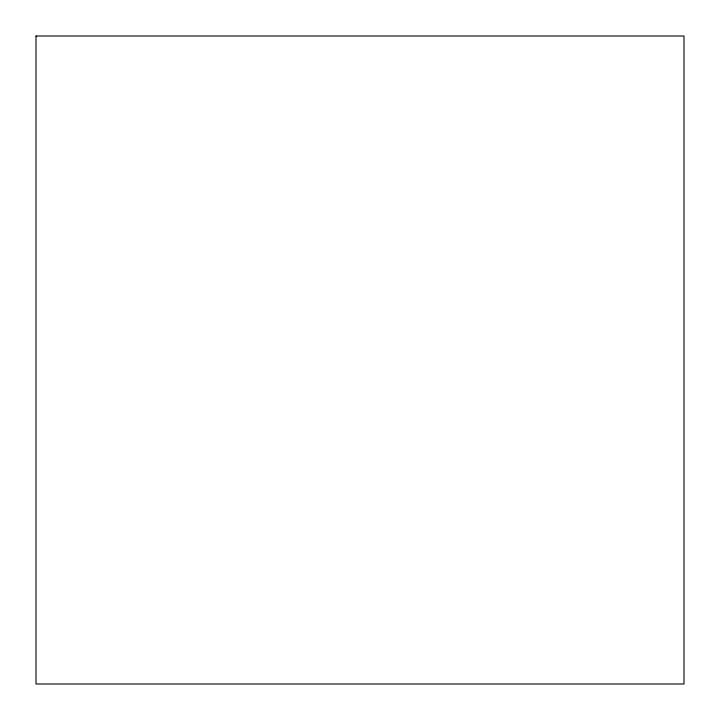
<?xml version="1.0" encoding="UTF-8"?>
<svg xmlns="http://www.w3.org/2000/svg" width="720" height="720" viewBox="0 0 720 720"><rect width="100%" height="100%" fill="white"/><g stroke="black" fill="none" stroke-linecap="round" stroke-linejoin="round"><path stroke-width="1.08" d="M36 36L36 684L684 684L684 36L36 36"/></g></svg>
